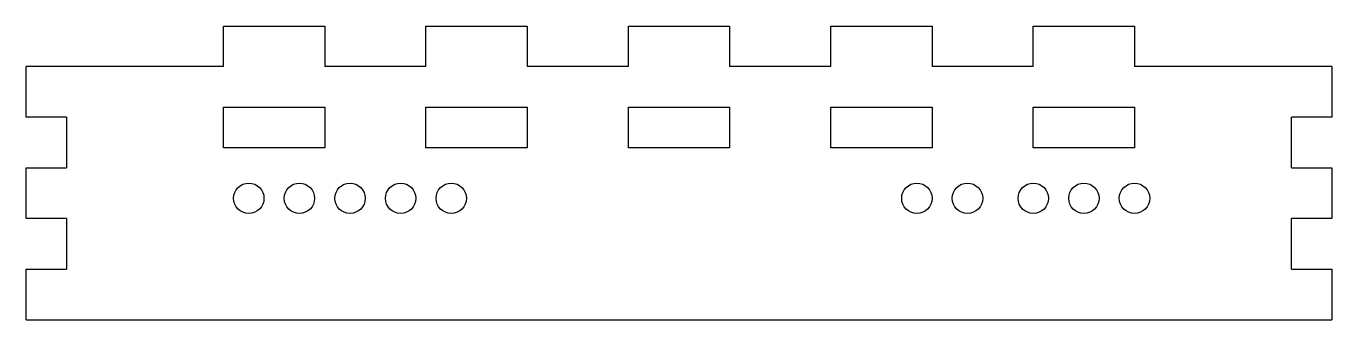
# Model space of a CAD drawing. Header units: millimetres. Extents: x -4 to 125, y -25 to 4.
import ezdxf

# ---------------------------------------------------------------- set-up
doc = ezdxf.new("R2010")
doc.units = ezdxf.units.MM

msp = doc.modelspace()

# ---------------------------------------------------------------- linework, layer by layer
at = {"color": 7, "linetype": 'Continuous', "lineweight": 25}
for p, q in [((15.5, 4), (25.5, 4)), ((15.5, 0), (15.5, 4)), ((25.5, 4), (25.5, 0)), ((35.5, 4), (45.5, 4)), ((35.5, 0), (35.5, 4)), ((45.5, 4), (45.5, 0)), ((55.5, 4), (65.5, 4)), ((55.5, 0), (55.5, 4)), ((65.5, 4), (65.5, 0)), ((75.5, 4), (85.5, 4)), ((75.5, 0), (75.5, 4)), ((85.5, 4), (85.5, 0)), ((95.5, 4), (105.5, 4)), ((95.5, 0), (95.5, 4)), ((105.5, 4), (105.5, 0)), ((15.5, 0), (-4, 0)), ((-4, -5), (-4, 0)), ((35.5, 0), (25.5, 0)), ((55.5, 0), (45.5, 0)), ((75.5, 0), (65.5, 0)), ((95.5, 0), (85.5, 0)), ((125, 0), (105.5, 0)), ((125, 0), (125, -5)), ((0, -5), (-4, -5)), ((0, -5), (0, -10)), ((15.5, -8), (15.5, -4)), ((15.5, -4), (25.5, -4)), ((25.5, -4), (25.5, -8)), ((35.5, -8), (35.5, -4)), ((35.5, -4), (45.5, -4)), ((45.5, -4), (45.5, -8)), ((55.5, -8), (55.5, -4)), ((55.5, -4), (65.5, -4)), ((65.5, -4), (65.5, -8)), ((75.5, -8), (75.5, -4)), ((75.5, -4), (85.5, -4)), ((85.5, -4), (85.5, -8)), ((95.5, -8), (95.5, -4)), ((95.5, -4), (105.5, -4)), ((105.5, -4), (105.5, -8)), ((121, -10), (121, -5)), ((125, -5), (121, -5)), ((25.5, -8), (15.5, -8)), ((45.5, -8), (35.5, -8)), ((65.5, -8), (55.5, -8)), ((85.5, -8), (75.5, -8)), ((105.5, -8), (95.5, -8)), ((-4, -10), (0, -10)), ((-4, -15), (-4, -10)), ((121, -10), (125, -10)), ((125, -10), (125, -15)), ((0, -15), (-4, -15)), ((0, -15), (0, -20)), ((121, -20), (121, -15)), ((125, -15), (121, -15)), ((-4, -20), (0, -20)), ((-4, -25), (-4, -20)), ((121, -20), (125, -20)), ((125, -20), (125, -25)), ((-4, -25), (125, -25))]:
    msp.add_line(p, q, dxfattribs=at)
for centre in [(18, -13), (23, -13), (28, -13), (33, -13), (38, -13), (84, -13), (89, -13), (95.5, -13), (100.5, -13), (105.5, -13)]:
    msp.add_circle(centre, 1.5, dxfattribs=at)

doc.saveas('drawing.dxf')
